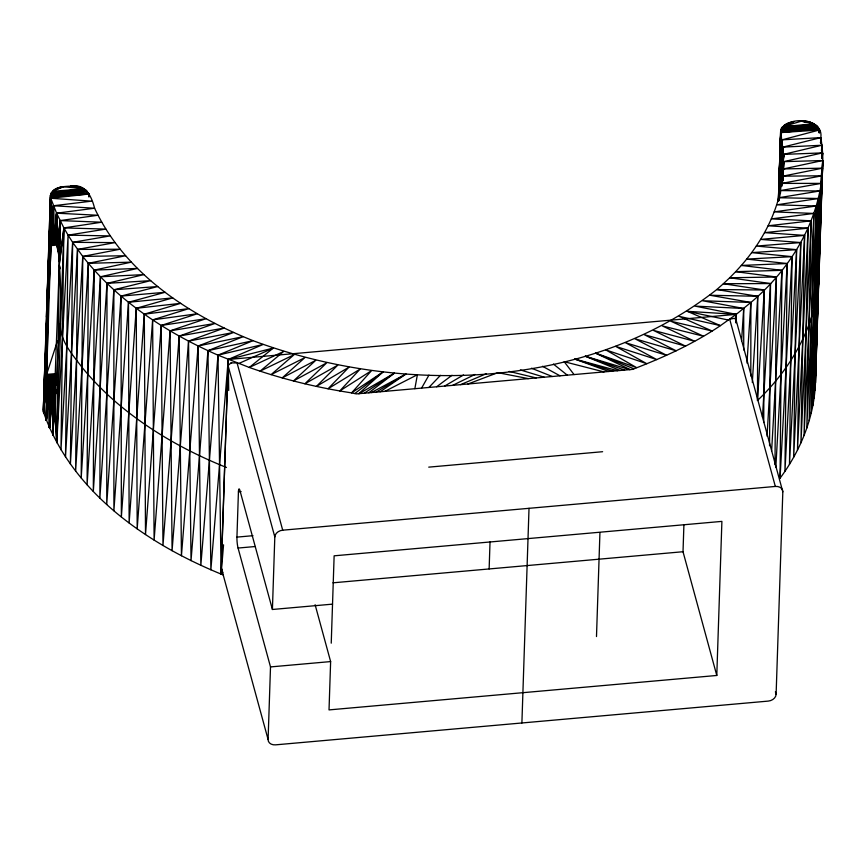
<?xml version="1.0" encoding="UTF-8"?>
<svg xmlns="http://www.w3.org/2000/svg" width="866" height="866" viewBox="0 0 866 866"><rect width="100%" height="100%" fill="white"/><g stroke="black" fill="none" stroke-linecap="round" stroke-linejoin="round"><path stroke-width="1.3" d="M750.811 375.985L750.876 302.461C798.214 262.809 831.533 200.544 820.816 137.618C823.902 116.769 785.159 115.795 780.645 131.091L778.361 200.457M778.382 200.252L780.883 129.597L818.197 127.205L780.645 131.091L783.513 154.386L782.712 180.204L783.438 168.924L822.57 168.166L819.106 272.357C818.327 321.546 792.52 367.227 757.49 400.493L757.739 296.302L716.767 289.547C588.371 390.425 401.683 395.903 253.045 340.674C188.474 314.975 124.856 273.061 94.6 208.23C91.904 197.708 86.557 184.718 73.415 185.963C65.74 186.536 53.032 185.822 50.434 195.38L43.3 411.48C71.023 492.169 147.458 544.346 223.439 575.035M55.933 377.749L46.634 378.962C47.489 386.355 47.013 395.329 52.155 401.196L52.945 435.241L54.969 394.95L56.788 442.569L59.31 261.889L58.52 253.511L56.474 244.309L56.593 213.198L50.737 198.249L50.434 195.38L87.26 191.191L50.791 193.962L43.614 412.909L46.634 378.962L50.737 198.249L88.96 194.016L88.992 196.69L88.96 194.016L50.423 196.82L49.135 249.635M763.736 422.521L764.277 289.991L723.391 283.723L716.767 289.547L764.277 289.991L757.49 400.493M54.85 396.206L53.952 399.995L52.155 401.196L49.47 427.858L49.643 397.375L54.926 396.747M56.474 244.309L53.291 238.096L53.486 205.751L91.601 201.15L50.737 198.249L43.3 411.48M769.56 445.73L770.502 283.561L729.702 277.759L723.391 283.723L770.502 283.561L762.481 417.044M55.467 394.16L48.875 394.983L46.363 420.411L46.634 378.962L55.944 378.139M774.994 464.739L776.391 277.001L735.689 271.664L729.702 277.759L776.391 277.001L767.049 436.183M56.431 392.59L48.518 393.597L46.363 420.411L46.71 380.639L55.998 379.405M820.448 219.791L815.458 382.826C814.116 417.358 800.552 450.634 780.06 478.205L781.955 270.333L741.35 265.44L735.689 271.664L781.955 270.333L771.606 451.186M779.638 196.896L782.063 139.837L819.442 129.997L819.42 132.65L819.442 129.997L780.764 132.585L779.173 175.668L780.645 131.091L818.976 128.579L818.857 132.617M55.9 376.158L46.591 377.349L43.614 412.909L47.89 307.614L53.486 205.751L94.6 208.23L56.593 213.198L63.9 227.91L59.31 264.834L52.945 435.241L53.302 400.947M819.442 129.997L819.355 132.693M56.106 391.096L48.182 392.125L46.363 420.411L46.829 382.339L56.106 381.105M820.752 142.912L820.816 137.618L782.063 139.837L781.641 173.709L782.42 184.35M820.567 143.009L820.816 137.618L820.676 142.998L820.816 137.618L820.6 142.977L820.816 137.618L820.643 142.825L820.816 137.618L782.972 147.112L781.641 173.709L782.063 139.837L780.385 179.522L783.037 179.284M55.9 374.664L46.591 375.822L43.614 412.909L44.069 386.918M55.803 389.538L47.879 390.577L46.363 420.411L46.98 384.06L56.247 382.815M55.316 240.618L51.354 240.867L52.934 238.009L53.486 205.751L51.181 241.895L56.485 241.582M56.073 243.054L56.593 213.198L97.966 215.255L60.068 220.581L57.264 247.167L56.593 213.198L54.06 238.778L53.486 205.751L51.549 239.99L55.521 239.73M57.957 250.296L60.068 220.581L59.332 263.416L63.9 227.91L101.69 222.216L60.068 220.581L57.621 248.704M51.733 400.936L54.396 400.698L51.733 400.936L49.47 427.858L50.044 398.36L55.316 397.754M59.31 261.889L60.068 220.581L58.249 251.887M821.726 150.489L821.823 145.25L782.972 147.112L781.771 174.163M52.555 401.272L52.945 435.241L53.638 400.557M59.234 260.276L60.068 220.581L58.52 253.511M781.511 173.438L782.063 139.837L780.537 177.129M55.532 387.936L47.598 388.975L46.363 420.411L47.154 385.749L56.42 384.515M781.294 136.178L781.478 128.157L815.74 124.736L782.42 126.793L793.592 121.9L789.088 122.756M782.247 178.569L782.972 147.112L781.89 174.77M815.555 357.03L815.458 382.826L822.7 160.524L783.665 161.661L782.951 180.182M821.682 151.766L821.823 145.25L783.513 154.386L782.312 179.857L782.972 147.112L781.998 175.527M45.119 374.209L45.476 359.682M88.895 196.69L88.96 194.016M780.742 175.246L782.063 139.837L780.634 176.112M59.115 258.609L60.068 220.581L58.758 255.199M778.696 200.436L782.842 176.166L822.57 168.166M779.194 193.486L780.883 129.597L817.103 125.916L781.478 128.157L781.11 137.521M782.171 177.411L782.972 147.112L782.085 176.404M821.585 150.619L821.823 145.25L821.661 151.745L821.823 145.25L821.52 150.608M43.311 410.04L45.173 354.54L43.614 412.909L46.623 374.415L50.888 245.619L50.737 198.249L45.66 353.101M48.572 269.705L48.907 257.667M47.847 296.562L48.063 288.497M51.386 195.283L51.462 192.598L84.294 188.788L71.044 186.049L75.797 186.093M52.61 238.085L53.486 205.751L53.67 238.356M780.428 193.28L780.504 190.585L821.195 183.386L814.949 390.447L822.7 160.524L783.438 168.924L783.07 179.727M781.11 173.611L782.063 139.837L780.861 174.531M52.945 401.196L52.945 435.241L53.952 399.995M778.848 200.858L780.764 132.585L818.976 128.579L818.814 132.563M781.782 186.093L781.857 183.397L822.072 175.787L814.072 398.046L819.94 190.964L780.504 190.585L780.396 193.259M782.777 179.468L783.513 154.386L822.451 152.892L822.289 158.251L822.451 152.892L783.665 161.661L782.951 180.345M782.788 179.933L783.513 154.386L783.091 179.619M815.707 354.335L815.328 367.552L815.815 354.14M816.205 337.166L816.725 328.56M820.524 217.139L821.098 197.188L820.524 214.627M46.385 317.01L49.784 226.989M49.871 224.348L50.672 197.924M46.363 420.411L47.359 387.373L55.305 386.333M58.953 256.91L60.068 220.581M56.788 442.569L63.9 227.91L105.782 229.089L68.089 235.162L63.9 227.91L60.977 449.822L72.636 242.328L68.089 235.162L110.209 235.898L72.636 242.328L70.406 464.079L82.757 256.423L72.636 242.328L114.994 242.61L77.518 249.419L65.513 456.988L68.089 235.162L56.788 442.569C50.997 383.194 64.831 324.263 59.31 264.834L60.382 268.709M780.991 173.99L782.063 139.837M782.767 179.186L783.513 154.386L782.366 181.275M820.654 143.009L820.816 137.618L820.589 142.879M816.194 339.504L816.4 332.825M821.423 185.995L821.834 172.756M821.39 187.727L821.834 172.897M46.98 303.068L50.423 196.82L88.278 192.566L50.434 195.38M55.662 241.917L56.593 213.198L54.461 239.362M752.305 382.491L757.739 296.302L709.839 295.23L750.876 302.461L736.252 314.347L228.234 359.466L221.111 574.126L217.994 355.157L249.3 367.455L273.277 348.078L228.234 359.466L210.871 569.817L207.959 350.665L253.045 340.674L217.994 355.157L200.836 565.325L198.141 345.989L243.205 336.658L207.959 350.665L191.029 560.648L188.55 341.117L233.582 332.457L198.141 345.989L181.438 555.777L179.197 336.062L224.164 328.052L188.55 341.117L172.074 550.733L170.082 330.844L214.984 323.462L179.197 336.062L162.97 545.504L161.228 325.443L206.021 318.699L170.082 330.844L154.105 540.103L152.632 319.89L197.318 313.752L161.228 325.443L145.51 534.549L144.308 314.163L188.864 308.632L152.632 319.89L137.185 528.823L136.254 308.285L180.669 303.338L144.308 314.163L129.131 522.945L128.493 302.266L172.745 297.893L136.254 308.285L121.37 516.926L121.023 296.096L165.103 292.286L128.493 302.266L113.901 510.756L113.857 289.785L157.753 286.527L121.023 296.096L106.734 504.445L106.994 283.355L150.695 280.638L113.857 289.785L99.871 498.015L100.445 276.784L143.951 274.598L106.994 283.355L93.322 491.444L94.221 270.105L137.51 268.438L100.445 276.784L87.098 484.765L88.321 263.318L131.383 262.149L94.221 270.105L81.198 477.978L82.757 256.423L125.592 255.741L88.321 263.318L75.634 471.082L77.518 249.419L120.125 249.224L82.757 256.423C117.722 300.978 166.543 332.696 217.994 355.157L263.069 344.473L228.234 359.466L221.111 574.126L223.558 544.811M782.702 179.608L783.513 154.386L782.399 182.769M783.091 179.132L783.665 161.661L783.005 179.132L780.385 179.522L780.764 132.585L778.404 201.096M815.794 353.187L815.328 367.552L815.675 353.133L815.328 367.552L815.783 354.389M816.216 340.121L816.465 332.284M821.39 185.183L821.791 173.07M822.278 158.272L822.451 152.892L822.278 158.132L822.451 152.892L822.289 156.93M821.412 185.692L821.823 172.572M43.614 412.909L50.737 198.249L51.181 241.895L56.496 241.419M55.532 394.398L48.875 394.983L49.47 427.858L50.445 399.204L54.406 398.761M736.111 320.139L782.821 491.823L776.109 694.359A7.816 5.954 -15.3 0 1 768.207 701.103L275.583 744.847A7.816 5.954 -15.3 0 1 268.092 739.467L270.506 666.917L238.063 548.048A7.816 1.158 84.9 0 1 236.938 537.115L238.431 491.812A7.816 1.158 84.9 0 1 239.969 490.611L272.411 609.48L332.533 604.143M272.411 609.48L274.814 536.931L228.039 365.528L230.681 363.233M315.116 604.728L330.628 661.581L329.026 709.904L716.788 675.469L721.898 521.386L334.135 555.82L331.234 643.178M489.138 568.951L490.026 541.91M521.895 722.98L529.018 508.31M596.49 636.553L599.932 532.752M716.788 675.469L683.014 551.729L683.913 524.699M735.959 322.953L736.252 314.347L695.084 306.12L743.71 308.48L743.732 349.951M778.523 200.089L780.764 132.585L779.93 192.923M782.658 179.381L783.513 154.386L782.615 179.132M816.194 342.557L816.606 330.715M821.412 183.495L821.769 172.854M816.227 340.901L816.541 331.581M817.093 317.93L817.58 303.176M817.937 292.448L818.381 279.025M818.781 266.955L819.268 252.19M819.669 240.12L820.21 224.023M52.306 238.323L53.486 205.751L51.776 239.276L54.417 239.081L51.776 239.276M54.688 397.364L52.945 435.241L54.233 399.269M821.412 181.838L821.747 172.626M822.256 158.153L822.451 152.892L822.256 158.099M816.183 343.217L816.725 328.647L815.577 375.195L819.117 266.338L817.082 319.359M43.668 408.622L44.621 383.486M44.718 380.834L45.487 360.96M781.76 186.071L781.857 183.397L821.195 183.386L812.817 405.624L818.305 198.498L778.761 197.74C771.963 222.908 758.432 245.89 741.35 265.44L787.183 263.535L784.953 471.31L796.601 249.657L756.299 246.074L800.79 242.567L797.499 450.049L808.086 228.148L768.11 225.809L811.193 220.819L806.809 428.096L816.302 205.989L776.65 204.852L818.305 198.498L809.19 420.649L813.932 213.437L774.172 211.899L816.302 205.989L811.182 413.158L819.94 190.964L778.761 197.74L778.653 200.414M821.618 150.522L821.823 145.25M821.412 180.236L821.704 172.421M47.175 305.59L45.368 363.633M779.822 169.639L778.642 200.306L780.731 146.895M820.622 142.89L820.816 137.618M821.412 178.483L821.628 173.092M47.511 297.633L48.074 284.373M46.114 346.227L46.342 340.868M52.945 435.241L54.482 398.382M54.677 238.518L52.036 238.713L53.486 205.751M821.39 176.902L821.563 172.897M821.433 189.243L822.18 172.28M822.299 169.671L822.7 160.524L821.379 190.639M49.546 234.913L49.784 229.631M50.39 216.403L50.683 209.789M51.343 195.251L51.462 192.598L85.918 189.914L50.791 193.962M48.712 269.813L48.897 265.84M55.262 240.943L56.593 213.198L56.875 245.695M54.526 395.6L49.254 396.249L49.47 427.858L50.867 399.94L54.829 399.507M780.06 478.205L792.065 256.65L751.656 252.634L796.601 249.657L793.667 457.226L804.622 235.39L764.526 232.651L808.086 228.148L804.07 435.479L813.932 213.437L771.325 218.892L811.193 220.819L800.963 442.807L804.622 235.39L760.597 239.406L800.79 242.567L789.489 464.317L792.065 256.65L746.676 259.096L787.183 263.535L775.828 467.434M54.861 240.088L56.593 213.198M746.979 363.027L750.876 302.461L702.607 300.751L743.71 308.48L741.588 340.76M49.47 427.858L51.3 400.514L53.941 400.244L51.3 400.514M735.71 322.412L736.252 314.347L687.279 311.316L720.447 325.627L736.252 314.347L736.262 322.379M414.857 388.704L417.39 374.729L384.872 391.367M57.427 341.042L46.623 374.415L55.922 373.592M421.59 388.109L428.93 375.151M428.887 387.459L440.48 375.335M358.73 393.694L382.902 372.044L351.596 392.883C316.815 387.524 282.478 379.178 249.3 367.455L283.658 351.477L260.103 371.157L294.191 354.649L271.069 374.632L304.886 357.615L282.197 377.901L315.711 360.353L293.455 380.953L326.666 362.876L304.864 383.79L337.74 365.171L316.393 386.409L348.901 367.238L328.03 388.791L360.169 369.068L339.764 390.956L371.503 370.67L351.596 392.883L356.359 393.9L632.537 369.381C663.107 357.615 693.222 344.051 720.447 325.627L679.193 316.35L712.123 331.018L670.847 321.21L703.528 336.235L662.241 325.887L694.673 341.28L653.386 330.368L685.569 346.14L644.293 334.677L676.216 350.817L634.973 338.779L666.625 355.309L625.436 342.676L656.807 359.596L615.683 346.378L646.783 363.688L605.735 349.875L636.542 367.585L595.602 353.155L630.177 369.587M368.797 392.796L394.366 373.181L359.184 393.651M354.854 393.5L382.902 372.044M436.626 386.777L452.02 375.281M380.12 391.789L405.862 374.069L371.362 392.569M364.283 393.196L394.366 373.181M376.104 392.146L405.862 374.069M444.626 386.063L463.526 374.978M452.68 385.348L475.012 374.448M238.67 363.558L273.277 348.078M460.539 384.656L486.454 373.679M467.965 383.995L497.831 372.661L528.368 378.626M783.687 125.548L793.592 121.9L787.064 123.502M53.735 190.152L63.348 186.742L84.294 188.788L52.447 191.321L63.348 186.742L59.007 187.543M785.245 124.444L793.592 121.9M55.272 189.124L63.348 186.742L57.048 188.247M231.666 362.897L237.067 362.93L282.706 530.187A7.816 5.954 -15.3 0 0 274.814 536.931M782.994 180.518L780.331 180.853L782.983 180.615M52.036 238.713L54.688 238.475M51.549 239.99L55.543 239.633M51.354 240.867L55.337 240.521M56.258 244.006L50.953 244.299L50.737 198.249L51.051 243.043L56.366 242.567M50.953 244.299L56.268 243.822M50.888 245.619L57.535 245.024M46.591 375.822L55.9 375M46.591 377.349L55.9 376.526M46.71 380.639L56.019 379.817M46.829 382.339L56.138 381.516M46.98 384.06L56.279 383.227M47.154 385.749L56.463 384.915M47.359 387.373L55.348 386.669M47.598 388.975L55.586 388.271M47.879 390.577L55.857 389.862M48.182 392.125L56.171 391.41M48.518 393.597L56.507 392.893M49.254 396.249L54.58 395.773M49.643 397.375L54.98 396.909M50.044 398.36L55.37 397.884M50.445 399.204L54.45 398.858M50.867 399.94L54.872 399.583M428.735 467.142L602.617 451.706M238.431 491.812L241.105 491.574M282.706 530.187L775.33 486.443A7.816 5.954 -15.3 0 1 782.821 491.823M236.938 537.115L252.969 535.686M238.063 548.048L255.427 546.511M332.955 582.818L683.014 551.729M270.506 666.917L330.628 661.581M51.051 243.043L56.355 242.74M782.842 176.166L822.072 175.787M805.856 121.229L801.299 121.208L782.42 126.793L814.116 123.686L801.299 121.208L808.097 121.554M82.432 187.814L71.044 186.049L78.124 186.461M810.251 122.084L801.299 121.208L812.276 122.799M71.044 186.049L80.354 187.034M687.279 311.316L728.49 320.074M509.132 371.417L536.227 377.933M604.035 371.915L564.188 361.696L574.05 374.577M608.776 371.492L574.818 359.076L617.534 370.713M620.11 370.486L585.286 356.229L629.712 369.63M520.358 369.934L544.281 377.219M574.818 359.076L612.803 371.135M585.286 356.229L624.613 370.085M531.486 368.223L552.281 376.504M226.427 467.467C188.691 452.323 152.632 432.394 121.164 406.522C106.886 394.701 93.625 381.625 81.945 367.216C72.084 354.021 59.732 340.933 60.436 323.256M595.602 353.155L633.76 368.743M734.942 318.558L736.122 319.998M542.506 366.275L560.021 375.822M553.417 364.099L567.317 375.173M46.558 320.193L47.197 320.777M222.898 572.827L221.317 568.053L268.092 739.467M775.33 486.443L729.692 319.186L734.26 318.342A9.212 3.821 -29.1 0 1 734.888 318.612M775.395 691.761L776.109 694.359M47.792 274.284L47.901 275.594M228.234 359.466L228.7 390.523M230.594 363.168A9.212 4.936 13.4 0 1 231.579 362.832M815.74 354.194L815.328 367.552L815.772 354.226"/></g></svg>
